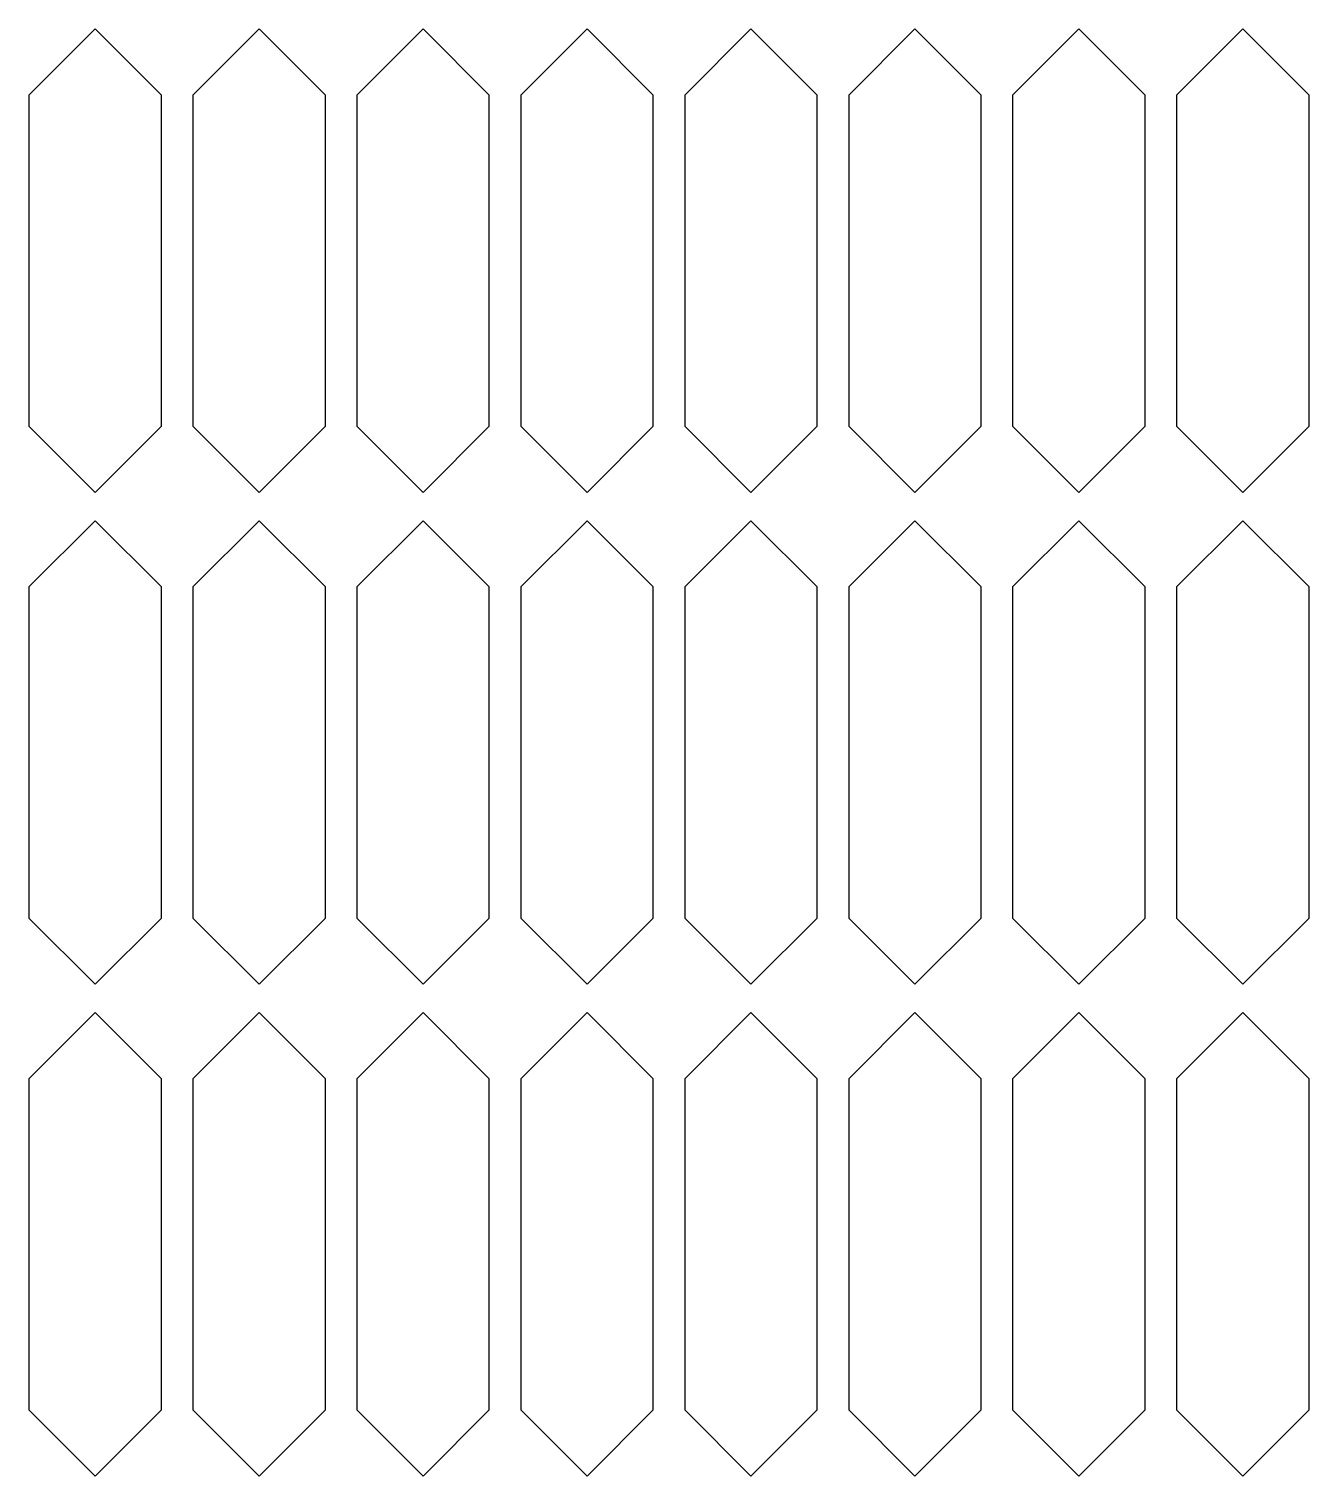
# Model space of a CAD drawing. Extents: x -137 to -20, y -38 to 95.
import ezdxf

# ---------------------------------------------------------------- set-up
doc = ezdxf.new("R2010")
doc.units = 0
doc.layers.add('LAYER_1', color=7, linetype='CONTINUOUS')

msp = doc.modelspace()

# ---------------------------------------------------------------- linework, layer by layer
at = {"layer": 'LAYER_1', "color": 1}
for points in [[(-131.0416, 94.8297), (-137.1016, 88.7697), (-137.1016, 58.4697), (-131.0416, 52.4097), (-124.9816, 58.4697), (-124.9816, 88.7697), (-131.0416, 94.8297)], [(-116.0416, 94.8297), (-122.1016, 88.7697), (-122.1016, 58.4697), (-116.0416, 52.4097), (-109.9816, 58.4697), (-109.9816, 88.7697), (-116.0416, 94.8297)], [(-101.0416, 94.8297), (-107.1016, 88.7697), (-107.1016, 58.4697), (-101.0416, 52.4097), (-94.9816, 58.4697), (-94.9816, 88.7697), (-101.0416, 94.8297)], [(-86.0416, 94.8297), (-92.1016, 88.7697), (-92.1016, 58.4697), (-86.0416, 52.4097), (-79.9816, 58.4697), (-79.9816, 88.7697), (-86.0416, 94.8297)], [(-71.0416, 94.8297), (-77.1016, 88.7697), (-77.1016, 58.4697), (-71.0416, 52.4097), (-64.9816, 58.4697), (-64.9816, 88.7697), (-71.0416, 94.8297)], [(-56.0416, 94.8297), (-62.1016, 88.7697), (-62.1016, 58.4697), (-56.0416, 52.4097), (-49.9816, 58.4697), (-49.9816, 88.7697), (-56.0416, 94.8297)], [(-41.0416, 94.8297), (-47.1016, 88.7697), (-47.1016, 58.4697), (-41.0416, 52.4097), (-34.9816, 58.4697), (-34.9816, 88.7697), (-41.0416, 94.8297)], [(-26.0416, 94.8297), (-32.1016, 88.7697), (-32.1016, 58.4697), (-26.0416, 52.4097), (-19.9816, 58.4697), (-19.9816, 88.7697), (-26.0416, 94.8297)], [(-131.0416, 49.8297), (-137.1016, 43.7697), (-137.1016, 13.4697), (-131.0416, 7.4097), (-124.9816, 13.4697), (-124.9816, 43.7697), (-131.0416, 49.8297)], [(-116.0416, 49.8297), (-122.1016, 43.7697), (-122.1016, 13.4697), (-116.0416, 7.4097), (-109.9816, 13.4697), (-109.9816, 43.7697), (-116.0416, 49.8297)], [(-101.0416, 49.8297), (-107.1016, 43.7697), (-107.1016, 13.4697), (-101.0416, 7.4097), (-94.9816, 13.4697), (-94.9816, 43.7697), (-101.0416, 49.8297)], [(-86.0416, 49.8297), (-92.1016, 43.7697), (-92.1016, 13.4697), (-86.0416, 7.4097), (-79.9816, 13.4697), (-79.9816, 43.7697), (-86.0416, 49.8297)], [(-71.0416, 49.8297), (-77.1016, 43.7697), (-77.1016, 13.4697), (-71.0416, 7.4097), (-64.9816, 13.4697), (-64.9816, 43.7697), (-71.0416, 49.8297)], [(-56.0416, 49.8297), (-62.1016, 43.7697), (-62.1016, 13.4697), (-56.0416, 7.4097), (-49.9816, 13.4697), (-49.9816, 43.7697), (-56.0416, 49.8297)], [(-41.0416, 49.8297), (-47.1016, 43.7697), (-47.1016, 13.4697), (-41.0416, 7.4097), (-34.9816, 13.4697), (-34.9816, 43.7697), (-41.0416, 49.8297)], [(-26.0416, 49.8297), (-32.1016, 43.7697), (-32.1016, 13.4697), (-26.0416, 7.4097), (-19.9816, 13.4697), (-19.9816, 43.7697), (-26.0416, 49.8297)], [(-131.0416, 4.8297), (-137.1016, -1.2303), (-137.1016, -31.5303), (-131.0416, -37.5903), (-124.9816, -31.5303), (-124.9816, -1.2303), (-131.0416, 4.8297)], [(-116.0416, 4.8297), (-122.1016, -1.2303), (-122.1016, -31.5303), (-116.0416, -37.5903), (-109.9816, -31.5303), (-109.9816, -1.2303), (-116.0416, 4.8297)], [(-101.0416, 4.8297), (-107.1016, -1.2303), (-107.1016, -31.5303), (-101.0416, -37.5903), (-94.9816, -31.5303), (-94.9816, -1.2303), (-101.0416, 4.8297)], [(-86.0416, 4.8297), (-92.1016, -1.2303), (-92.1016, -31.5303), (-86.0416, -37.5903), (-79.9816, -31.5303), (-79.9816, -1.2303), (-86.0416, 4.8297)], [(-71.0416, 4.8297), (-77.1016, -1.2303), (-77.1016, -31.5303), (-71.0416, -37.5903), (-64.9816, -31.5303), (-64.9816, -1.2303), (-71.0416, 4.8297)], [(-56.0416, 4.8297), (-62.1016, -1.2303), (-62.1016, -31.5303), (-56.0416, -37.5903), (-49.9816, -31.5303), (-49.9816, -1.2303), (-56.0416, 4.8297)], [(-41.0416, 4.8297), (-47.1016, -1.2303), (-47.1016, -31.5303), (-41.0416, -37.5903), (-34.9816, -31.5303), (-34.9816, -1.2303), (-41.0416, 4.8297)], [(-26.0416, 4.8297), (-32.1016, -1.2303), (-32.1016, -31.5303), (-26.0416, -37.5903), (-19.9816, -31.5303), (-19.9816, -1.2303), (-26.0416, 4.8297)]]:
    msp.add_lwpolyline(points, close=True, dxfattribs=at)

doc.saveas('drawing.dxf')
